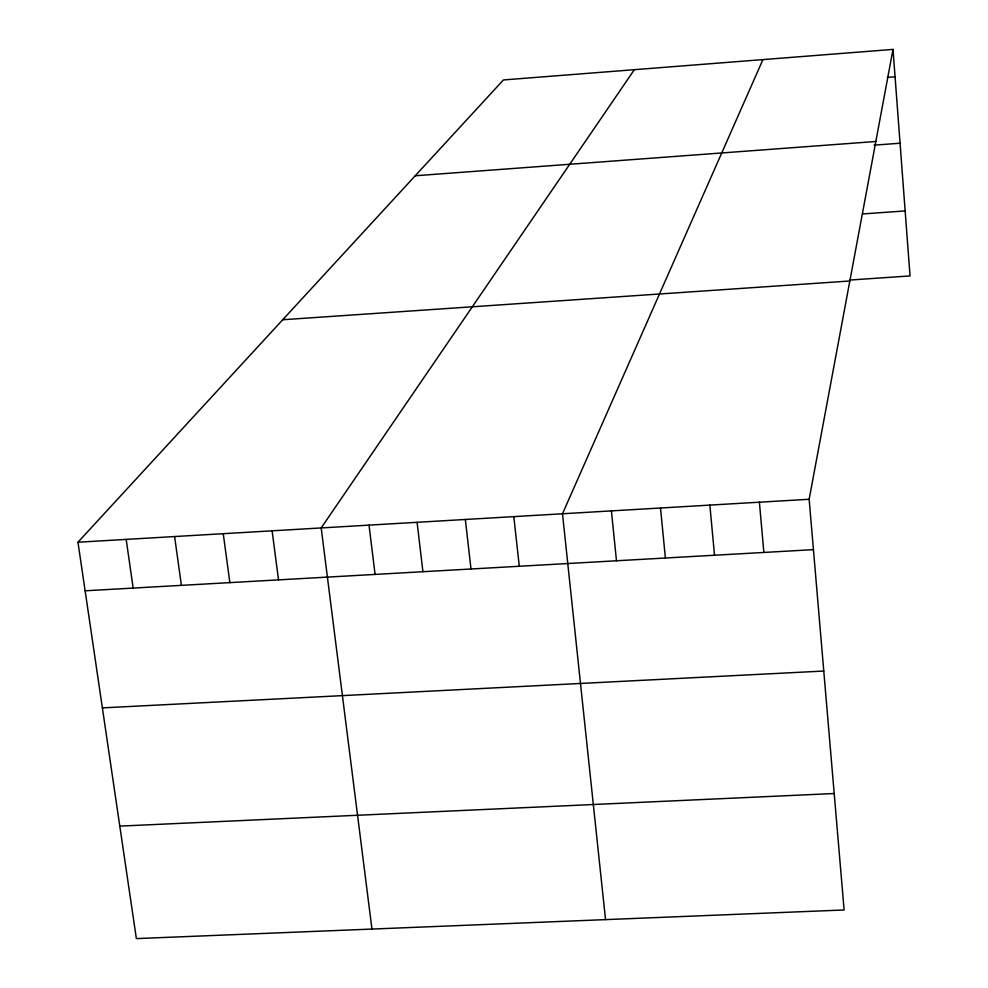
<?xml version="1.0" encoding="UTF-8"?>
<svg xmlns="http://www.w3.org/2000/svg" width="988" height="988" viewBox="0 0 988 988"><rect width="100%" height="100%" fill="white"/><g stroke="black" fill="none" stroke-linecap="round" stroke-linejoin="round"><path stroke-width="1.48" d="M809.147 499.273L893.004 49.4L503.411 79.954L77.966 542.227L136.369 938.6L844.11 909.973L809.147 499.273L77.966 542.227M762.934 59.601L562.493 513.76L605.533 919.618M634.358 69.691L321.186 527.938L371.957 929.066M887.385 77.373L895.054 76.78M415.232 175.765L875.837 141.494M874.108 145.15L900.056 143.223M862.685 213.951L905.144 210.926M849.729 280.049L910.034 275.924L893.004 49.4M282.729 319.741L849.828 281M85.129 590.799L813.445 549.649M102.382 707.89L823.77 671.037M119.795 826.116L834.193 793.525M126.18 539.399L133.158 588.082M174.604 536.558L181.397 585.365M223.251 533.693L229.858 582.624M272.108 530.828L278.517 579.87M369.03 525.134L375.07 574.423M417.084 522.306L422.926 571.719M465.336 519.478L471.004 569.002M513.809 516.625L519.28 566.272M611.399 510.895L616.475 560.776M660.503 508.005L665.393 558.01M709.841 505.103L714.522 555.231M759.389 502.2L763.872 552.453"/></g></svg>
